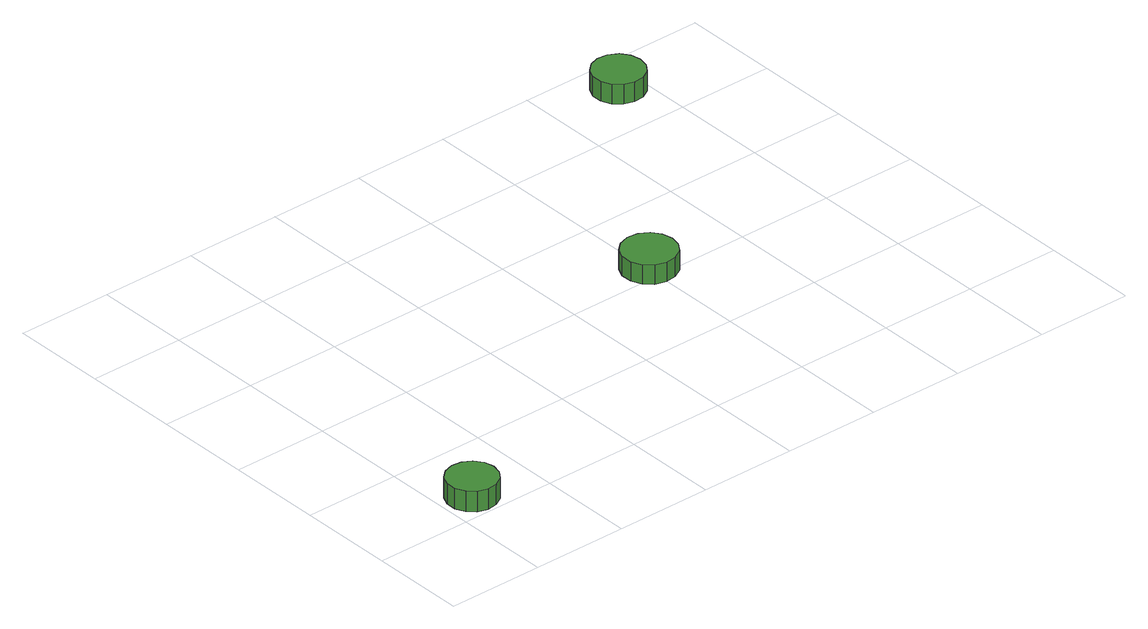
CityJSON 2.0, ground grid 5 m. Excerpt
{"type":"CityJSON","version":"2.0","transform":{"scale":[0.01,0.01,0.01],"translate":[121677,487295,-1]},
"CityObjects":{
"tree1":{"type":"SolitaryVegetationObject","attributes":{"function":"something"},"geometry":[{"type":"MultiSurface","lod":"1","boundaries":[[[0,1,2,3,4,5,6,7,8,9,10,11,12,13,14]],[[15,16,17,18,19,20,21,22,23,24,25,26,27,28,29]],[[0,29,28,1]],[[1,28,27,2]],[[2,27,26,3]],[[3,26,25,4]],[[4,25,24,5]],[[5,24,23,6]],[[6,23,22,7]],[[7,22,21,8]],[[8,21,20,9]],[[9,20,19,10]],[[10,19,18,11]],[[11,18,17,12]],[[12,17,16,13]],[[13,16,15,14]],[[14,15,29,0]]]}]},
"tree2":{"type":"SolitaryVegetationObject","attributes":{"function":"something"},"geometry":[{"type":"MultiSurface","lod":"1","boundaries":[[[30,31,32,33,34,35,36,37,38,39,40,41,42,43,44]],[[45,46,47,48,49,50,51,52,53,54,55,56,57,58,59]],[[30,59,58,31]],[[31,58,57,32]],[[32,57,56,33]],[[33,56,55,34]],[[34,55,54,35]],[[35,54,53,36]],[[36,53,52,37]],[[37,52,51,38]],[[38,51,50,39]],[[39,50,49,40]],[[40,49,48,41]],[[41,48,47,42]],[[42,47,46,43]],[[43,46,45,44]],[[44,45,59,30]]]}]},
"tree3":{"type":"SolitaryVegetationObject","attributes":{"function":"something"},"geometry":[{"type":"MultiSurface","lod":"1","boundaries":[[[60,61,62,63,64,65,66,67,68,69,70,71,72,73,74]],[[75,76,77,78,79,80,81,82,83,84,85,86,87,88,89]],[[60,89,88,61]],[[61,88,87,62]],[[62,87,86,63]],[[63,86,85,64]],[[64,85,84,65]],[[65,84,83,66]],[[66,83,82,67]],[[67,82,81,68]],[[68,81,80,69]],[[69,80,79,70]],[[70,79,78,71]],[[71,78,77,72]],[[72,77,76,73]],[[73,76,75,74]],[[74,75,89,60]]]}]}
},
"vertices":[
[290,143,170],[279,195,170],[247,239,170],[201,265,170],[148,271,170],[97,255,170],[57,219,170],[35,170,170],[35,116,170],[57,67,170],[97,31,170],[148,15,170],[201,20,170],[247,47,170],[279,91,170],[279,91,60],[247,47,60],[201,20,60],[148,15,60],[97,31,60],[57,67,60],[35,116,60],[35,170,60],[57,219,60],[97,255,60],[148,271,60],[201,265,60],[247,239,60],[279,195,60],[290,143,60],
[2151,1076,163],[2139,1132,163],[2106,1179,163],[2056,1208,163],[1999,1214,163],[1944,1196,163],[1901,1157,163],[1878,1105,163],[1878,1047,163],[1901,995,163],[1944,956,163],[1999,939,163],[2056,945,163],[2106,973,163],[2139,1020,163],[2139,1020,60],[2106,973,60],[2056,945,60],[1999,939,60],[1944,956,60],[1901,995,60],[1878,1047,60],[1878,1105,60],[1901,1157,60],[1944,1196,60],[1999,1214,60],[2056,1208,60],[2106,1179,60],[2139,1132,60],[2151,1076,60],
[3010,2305,166],[2999,2359,166],[2967,2403,166],[2920,2430,166],[2866,2436,166],[2814,2419,166],[2774,2382,166],[2751,2333,166],[2751,2278,166],[2774,2228,166],[2814,2192,166],[2866,2175,166],[2920,2181,166],[2967,2208,166],[2999,2252,166],[2999,2252,61],[2967,2208,61],[2920,2181,61],[2866,2175,61],[2814,2192,61],[2774,2228,61],[2751,2278,61],[2751,2333,61],[2774,2382,61],[2814,2419,61],[2866,2436,61],[2920,2430,61],[2967,2403,61],[2999,2359,61],[3010,2305,61]
]}
